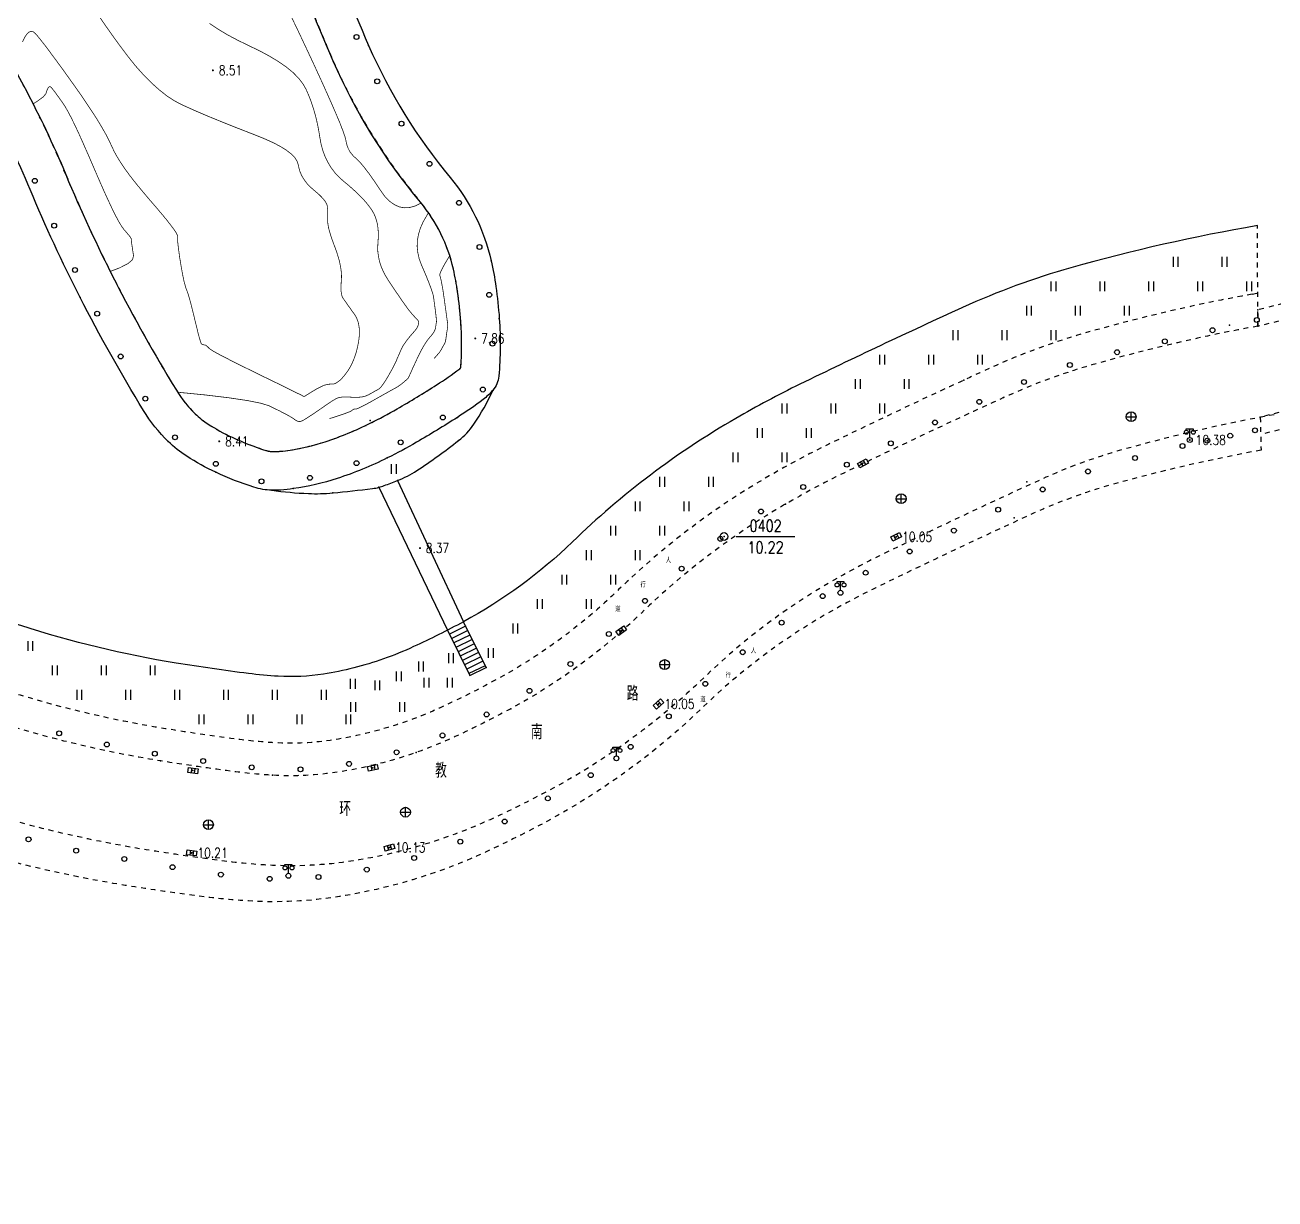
# Model space of a CAD drawing. Extents: x 940 to 2162, y 608 to 1562.
# Drawn here: x 1280.2 to 1408, y 609 to 729 of the extents above; entities that cross this region are included whole.
import ezdxf
from ezdxf.enums import TextEntityAlignment as Align

# ---------------------------------------------------------------- set-up
doc = ezdxf.new("R2010")
doc.units = 0
doc.header["$LTSCALE"] = 0.5
doc.header["$PDSIZE"] = 0.2
doc.linetypes.add('X6', pattern=[2, 1, -1])
doc.layers.get('0').update_dxf_attribs({"linetype": 'CONTINUOUS'})
doc.layers.add('ASSIST', color=7, linetype='CONTINUOUS', plot=False)
for name, color, linetype in [('DGX', 2, 'CONTINUOUS'), ('DLDW', 11, 'CONTINUOUS'), ('DLSS', 4, 'CONTINUOUS'), ('GCD', 1, 'CONTINUOUS'), ('GXYZ', 2, 'CONTINUOUS'), ('JMD', 6, 'CONTINUOUS'), ('KZD', 1, 'CONTINUOUS'), ('SXSS', 5, 'CONTINUOUS'), ('ZBTZ', 3, 'CONTINUOUS'), ('ZDH', 1, 'CONTINUOUS')]:
    doc.layers.add(name, color=color, linetype=linetype)
doc.styles.add('HZ', font='rs.shx', dxfattribs={"width": 0.8, "bigfont": 'hztxt.shx'})
doc.linetypes.add('1161', pattern='A,0,[149,AAA.SHX,S=0.15,R=0,X=0,Y=0],-1.6', length=1.6)
doc.linetypes.add('8431', pattern='A,2,[152,AAA.SHX,S=1,R=0,X=0,Y=0],2,[150,AAA.SHX,S=2,R=0,X=0,Y=0],1e-11', length=4)
doc.linetypes.add('8432', pattern='A,2,[158,AAA.SHX,S=1,R=0,X=0,Y=0],2,[150,AAA.SHX,S=2,R=0,X=0,Y=2],1e-11', length=4)

# ---------------------------------------------------------------- blocks, each defined once
blk = doc.blocks.new('gc043')
for p, q in [((-1, 0), (1, 0)), ((0, -1), (0, 1))]:
    blk.add_line(p, q)
blk.add_circle((0, 0), 1)
blk = doc.blocks.new('gc097')
for p, q in [((-0.7, 2), (-0.7, 2.3)), ((-0.7, 2.3), (0.7, 2.3)), ((0, 0.5), (0, 2.3)), ((0.7, 2.3), (0.7, 2))]:
    blk.add_line(p, q)
for centre, radius in [((-0.7, 1.6), 0.4), ((0, 0), 0.5), ((0.73, 1.6), 0.4)]:
    blk.add_circle(centre, radius)
blk = doc.blocks.new('gc041')
for p, q in [((-1, 0.5), (1, 0.5)), ((-1, -0.5), (-1, 0.5)), ((-0.33, 0.5), (-0.33, -0.5)), ((0.33, 0.5), (0.33, -0.5)), ((1, 0.5), (1, -0.5)), ((1, -0.5), (-1, -0.5))]:
    blk.add_line(p, q)
blk = doc.blocks.new('gc170')
at = {"linetype": 'Continuous'}
blk.add_circle((0, 0), 0.5, dxfattribs=at)
blk = doc.blocks.new('gc121')
for p, q in [((-0.5, -1), (-0.5, 1)), ((0.5, -1), (0.5, 1))]:
    blk.add_line(p, q)
blk = doc.blocks.new('GC200')
at = {"linetype": 'Continuous', "const_width": 0.2, "flags": 128}
blk.add_lwpolyline([(-0.1, 0, 1), (0.1, 0, 1)], format="xyb", close=True, dxfattribs=at)
blk = doc.blocks.new('gc117')
blk.add_circle((0, 0), 0.8)
blk.add_point((0, 0))

msp = doc.modelspace()

# ---------------------------------------------------------------- linework, layer by layer
at = {"layer": 'ASSIST', "linetype": 'Continuous', "flags": 128}
msp.add_lwpolyline([(1327.31, 663.33), (1325.23, 667.56), (1323.58, 666.75), (1325.65, 662.52)], close=True, dxfattribs=at)
at = {"layer": 'DGX', "linetype": 'Continuous', "const_width": 0.075, "elevation": 9.5}
msp.add_lwpolyline([(1287.78, 729.91), (1288.36, 729.06), (1289.05, 728.08), (1289.85, 726.97), (1290.69, 725.85), (1291.51, 724.83), (1292.33, 723.91), (1293.14, 723.1), (1293.93, 722.39), (1294.71, 721.78), (1295.48, 721.28), (1296.24, 720.88), (1297.02, 720.53), (1297.83, 720.17), (1298.69, 719.8), (1299.59, 719.43), (1300.53, 719.05), (1301.5, 718.66), (1302.52, 718.26), (1303.58, 717.85), (1304.6, 717.44), (1305.49, 717.04), (1306.25, 716.65), (1306.88, 716.26), (1307.38, 715.87), (1307.76, 715.49), (1308, 715.12), (1308.12, 714.75), (1308.19, 714.39), (1308.3, 714.04), (1308.44, 713.7), (1308.62, 713.38), (1308.83, 713.07), (1309.07, 712.76), (1309.35, 712.48), (1309.67, 712.2), (1309.98, 711.93), (1310.26, 711.69), (1310.49, 711.46), (1310.69, 711.24), (1310.84, 711.04), (1310.96, 710.86), (1311.04, 710.7), (1311.08, 710.55), (1311.09, 710.4), (1311.11, 710.25), (1311.12, 710.09), (1311.12, 709.92), (1311.13, 709.74), (1311.12, 709.56), (1311.12, 709.37), (1311.11, 709.17), (1311.12, 708.95), (1311.15, 708.69), (1311.2, 708.39), (1311.28, 708.05), (1311.39, 707.68), (1311.52, 707.26), (1311.68, 706.81), (1311.87, 706.31), (1312.05, 705.81), (1312.2, 705.33), (1312.33, 704.88), (1312.42, 704.44), (1312.49, 704.03), (1312.53, 703.64), (1312.54, 703.27), (1312.52, 702.92), (1312.5, 702.6), (1312.48, 702.3), (1312.48, 702.04), (1312.5, 701.79), (1312.53, 701.58), (1312.57, 701.39), (1312.63, 701.23), (1312.7, 701.1), (1312.79, 700.97), (1312.89, 700.83), (1313.01, 700.66), (1313.14, 700.47), (1313.28, 700.26), (1313.45, 700.04), (1313.62, 699.79), (1313.82, 699.52), (1314, 699.24), (1314.15, 698.92), (1314.26, 698.58), (1314.33, 698.22), (1314.37, 697.83), (1314.37, 697.42), (1314.33, 696.98), (1314.26, 696.51), (1314.16, 696.05), (1314.05, 695.61), (1313.92, 695.19), (1313.77, 694.79), (1313.61, 694.42), (1313.43, 694.07), (1313.23, 693.74), (1313.02, 693.44), (1312.81, 693.17), (1312.6, 692.93), (1312.41, 692.74), (1312.22, 692.58), (1312.04, 692.46), (1311.87, 692.37), (1311.71, 692.33), (1311.55, 692.32), (1311.4, 692.32), (1311.24, 692.31), (1311.07, 692.28), (1310.9, 692.24), (1310.72, 692.18), (1310.53, 692.1), (1310.33, 692), (1310.12, 691.89), (1309.92, 691.78), (1309.74, 691.67), (1309.57, 691.57), (1309.43, 691.49), (1309.29, 691.4), (1309.18, 691.33), (1309.08, 691.27), (1309, 691.22), (1308.93, 691.17), (1308.87, 691.13), (1308.81, 691.1), (1308.77, 691.08), (1308.72, 691.07), (1308.69, 691.06), (1308.66, 691.07), (1308.64, 691.08), (1308.55, 691.13), (1308.32, 691.25), (1307.94, 691.43), (1307.42, 691.69), (1306.76, 692.02), (1305.96, 692.41), (1305.01, 692.87), (1303.92, 693.4), (1302.83, 693.94), (1301.87, 694.41), (1301.05, 694.83), (1300.37, 695.18), (1299.82, 695.47), (1299.41, 695.7), (1299.13, 695.88), (1299, 695.99), (1298.93, 696.06), (1298.86, 696.13), (1298.8, 696.18), (1298.74, 696.23), (1298.69, 696.27), (1298.64, 696.3), (1298.59, 696.32), (1298.54, 696.33), (1298.5, 696.33), (1298.46, 696.34), (1298.42, 696.35), (1298.38, 696.36), (1298.34, 696.37), (1298.31, 696.38), (1298.27, 696.4), (1298.24, 696.41), (1298.2, 696.46), (1298.15, 696.59), (1298.09, 696.78), (1298.01, 697.06), (1297.91, 697.4), (1297.81, 697.82), (1297.69, 698.31), (1297.55, 698.87), (1297.42, 699.44), (1297.29, 699.96), (1297.17, 700.43), (1297.06, 700.84), (1296.96, 701.19), (1296.87, 701.49), (1296.79, 701.74), (1296.71, 701.93), (1296.64, 702.12), (1296.57, 702.36), (1296.49, 702.64), (1296.41, 702.97), (1296.33, 703.35), (1296.25, 703.78), (1296.16, 704.26), (1296.08, 704.78), (1295.99, 705.3), (1295.93, 705.77), (1295.87, 706.17), (1295.83, 706.53), (1295.8, 706.82), (1295.79, 707.07), (1295.79, 707.25), (1295.8, 707.38), (1295.77, 707.53), (1295.65, 707.77), (1295.43, 708.11), (1295.11, 708.54), (1294.7, 709.07), (1294.19, 709.69), (1293.59, 710.4), (1292.89, 711.21), (1292.18, 712.05), (1291.53, 712.84), (1290.94, 713.59), (1290.43, 714.29), (1289.98, 714.96), (1289.59, 715.58), (1289.28, 716.15), (1289.03, 716.69), (1288.77, 717.24), (1288.46, 717.85), (1288.07, 718.53), (1287.62, 719.29), (1287.1, 720.1), (1286.51, 720.99), (1285.86, 721.95), (1285.14, 722.97), (1284.42, 723.98), (1283.77, 724.88), (1283.18, 725.68), (1282.66, 726.38), (1282.21, 726.98), (1281.82, 727.48), (1281.5, 727.88), (1281.25, 728.17), (1281.03, 728.35), (1280.81, 728.4), (1280.59, 728.32), (1280.37, 728.12), (1280.15, 727.78), (1279.93, 727.31)], dxfattribs=at)
at = {"layer": 'DGX', "linetype": 'Continuous', "const_width": 0.075}
for points in [[(1320.68, 710.83), (1320.63, 710.81), (1320.05, 710.53), (1319.49, 710.38), (1318.95, 710.35), (1318.43, 710.45), (1317.93, 710.68), (1317.44, 711.03), (1316.98, 711.5), (1316.54, 712.11), (1316.12, 712.74), (1315.73, 713.31), (1315.37, 713.83), (1315.03, 714.27), (1314.72, 714.66), (1314.45, 714.98), (1314.2, 715.24), (1313.98, 715.44), (1313.78, 715.62), (1313.61, 715.81), (1313.45, 716.01), (1313.32, 716.23), (1313.2, 716.47), (1313.11, 716.72), (1313.04, 716.98), (1312.98, 717.26), (1312.88, 717.66), (1312.66, 718.28), (1312.33, 719.14), (1311.87, 720.22), (1311.29, 721.54), (1310.6, 723.08), (1309.79, 724.85), (1308.86, 726.84), (1307.92, 728.83), (1307.08, 730.56)], [(1299.03, 729.22), (1299.9, 728.63), (1300.87, 728.05), (1301.92, 727.49), (1303.07, 726.93), (1304.21, 726.38), (1305.23, 725.83), (1306.13, 725.28), (1306.92, 724.73), (1307.59, 724.18), (1308.14, 723.62), (1308.57, 723.07), (1308.89, 722.52), (1309.14, 721.96), (1309.37, 721.38), (1309.58, 720.78), (1309.77, 720.16), (1309.94, 719.53), (1310.09, 718.87), (1310.22, 718.2), (1310.33, 717.51), (1310.46, 716.82), (1310.64, 716.18), (1310.87, 715.56), (1311.15, 714.99), (1311.48, 714.45), (1311.86, 713.94), (1312.29, 713.48), (1312.78, 713.04), (1313.27, 712.64), (1313.72, 712.24), (1314.13, 711.86), (1314.51, 711.48), (1314.85, 711.13), (1315.15, 710.78), (1315.41, 710.44), (1315.64, 710.12), (1315.83, 709.79), (1315.99, 709.44), (1316.11, 709.07), (1316.21, 708.67), (1316.27, 708.25), (1316.3, 707.81), (1316.3, 707.34), (1316.27, 706.85), (1316.24, 706.35), (1316.25, 705.86), (1316.32, 705.37), (1316.42, 704.88), (1316.57, 704.4), (1316.77, 703.93), (1317.01, 703.46), (1317.29, 702.99), (1317.59, 702.54), (1317.87, 702.12), (1318.13, 701.73), (1318.37, 701.38), (1318.59, 701.05), (1318.79, 700.76), (1318.98, 700.5), (1319.15, 700.26), (1319.3, 700.05), (1319.45, 699.86), (1319.6, 699.67), (1319.74, 699.5), (1319.88, 699.35), (1320.01, 699.2), (1320.13, 699.07), (1320.25, 698.96), (1320.35, 698.84), (1320.41, 698.7), (1320.42, 698.55), (1320.39, 698.38), (1320.32, 698.2), (1320.21, 698), (1320.05, 697.79), (1319.85, 697.56), (1319.64, 697.32), (1319.45, 697.09), (1319.28, 696.88), (1319.12, 696.66), (1318.98, 696.46), (1318.85, 696.27), (1318.75, 696.08), (1318.66, 695.91), (1318.58, 695.73), (1318.51, 695.57), (1318.44, 695.41), (1318.37, 695.26), (1318.31, 695.11), (1318.24, 694.96), (1318.19, 694.82), (1318.13, 694.69), (1318.07, 694.55), (1318, 694.4), (1317.91, 694.22), (1317.81, 694.02), (1317.69, 693.81), (1317.56, 693.58), (1317.42, 693.33), (1317.27, 693.06), (1317.11, 692.8), (1316.96, 692.57), (1316.82, 692.36), (1316.7, 692.19), (1316.58, 692.04), (1316.47, 691.93), (1316.38, 691.84), (1316.29, 691.78), (1316.21, 691.74), (1316.12, 691.68), (1316.01, 691.63), (1315.9, 691.56), (1315.77, 691.49), (1315.64, 691.42), (1315.49, 691.34), (1315.34, 691.25), (1315.17, 691.17), (1314.99, 691.1), (1314.79, 691.04), (1314.57, 691), (1314.34, 690.98), (1314.09, 690.97), (1313.83, 690.97), (1313.55, 690.98), (1313.28, 691), (1313.02, 691.01), (1312.79, 691), (1312.58, 690.99), (1312.39, 690.96), (1312.22, 690.93), (1312.08, 690.88), (1311.96, 690.82), (1311.83, 690.74), (1311.67, 690.65), (1311.48, 690.53), (1311.27, 690.38), (1311.02, 690.22), (1310.75, 690.03), (1310.45, 689.82), (1310.11, 689.59), (1309.78, 689.36), (1309.48, 689.16), (1309.22, 688.99), (1308.99, 688.84), (1308.79, 688.72), (1308.63, 688.62), (1308.5, 688.56), (1308.4, 688.52), (1308.32, 688.5), (1308.24, 688.49), (1308.16, 688.5), (1308.07, 688.52), (1307.99, 688.55), (1307.91, 688.59), (1307.82, 688.64), (1307.74, 688.71), (1307.63, 688.79), (1307.45, 688.9), (1307.22, 689.04), (1306.93, 689.2), (1306.59, 689.38), (1306.18, 689.59), (1305.71, 689.82), (1305.19, 690.08), (1304.36, 690.35), (1302.97, 690.63), (1301.03, 690.92), (1298.53, 691.22), (1295.79, 691.49)], [(1288.9, 703.85), (1289.84, 704.2), (1290.69, 704.63), (1291.17, 705.04), (1291.28, 705.45), (1291.22, 705.83), (1291.17, 706.16), (1291.13, 706.44), (1291.09, 706.68), (1291.07, 706.87), (1291.05, 707.01), (1291.04, 707.11), (1291.04, 707.16), (1291.04, 707.2), (1291, 707.26), (1290.95, 707.35), (1290.87, 707.46), (1290.76, 707.59), (1290.63, 707.75), (1290.47, 707.94), (1290.29, 708.14), (1290.08, 708.43), (1289.81, 708.87), (1289.5, 709.44), (1289.14, 710.16), (1288.74, 711.01), (1288.28, 712.01), (1287.78, 713.15), (1287.23, 714.43), (1286.67, 715.72), (1286.16, 716.88), (1285.7, 717.91), (1285.28, 718.81), (1284.9, 719.58), (1284.56, 720.22), (1284.27, 720.73), (1284.02, 721.11), (1283.8, 721.41), (1283.61, 721.69), (1283.43, 721.93), (1283.28, 722.14), (1283.14, 722.32), (1283.02, 722.47), (1282.93, 722.59), (1282.85, 722.68), (1282.79, 722.73), (1282.72, 722.75), (1282.65, 722.72), (1282.59, 722.66), (1282.52, 722.56), (1282.45, 722.42), (1282.39, 722.24), (1282.32, 722.02), (1282.06, 721.7), (1281.39, 721.21), (1281.01, 720.98)], [(1311.31, 688.79), (1311.79, 688.94), (1312.2, 689.08), (1312.56, 689.2), (1312.86, 689.3), (1313.11, 689.39), (1313.3, 689.47), (1313.44, 689.52), (1313.52, 689.57), (1313.57, 689.6), (1313.61, 689.63), (1313.65, 689.66), (1313.69, 689.68), (1313.72, 689.7), (1313.75, 689.72), (1313.77, 689.74), (1313.79, 689.75), (1313.81, 689.76), (1313.83, 689.76), (1313.85, 689.77), (1313.88, 689.77), (1313.91, 689.77), (1313.94, 689.78), (1313.98, 689.77), (1314.02, 689.77), (1314.09, 689.78), (1314.21, 689.83), (1314.38, 689.91), (1314.61, 690.02), (1314.89, 690.17), (1315.22, 690.34), (1315.6, 690.55), (1316.04, 690.8), (1316.47, 691.04), (1316.86, 691.26), (1317.2, 691.45), (1317.5, 691.62), (1317.74, 691.75), (1317.94, 691.86), (1318.08, 691.94), (1318.18, 692), (1318.26, 692.04), (1318.34, 692.09), (1318.42, 692.15), (1318.51, 692.21), (1318.61, 692.28), (1318.71, 692.36), (1318.81, 692.44), (1318.92, 692.53), (1319.02, 692.62), (1319.11, 692.7), (1319.19, 692.77), (1319.26, 692.84), (1319.31, 692.89), (1319.35, 692.94), (1319.38, 692.98), (1319.4, 693), (1319.42, 693.05), (1319.46, 693.15), (1319.53, 693.3), (1319.62, 693.5), (1319.73, 693.74), (1319.86, 694.04), (1320.02, 694.38), (1320.2, 694.77), (1320.39, 695.18), (1320.57, 695.54), (1320.75, 695.88), (1320.92, 696.18), (1321.08, 696.45), (1321.24, 696.69), (1321.39, 696.9), (1321.53, 697.07), (1321.67, 697.22), (1321.79, 697.37), (1321.89, 697.51), (1321.98, 697.64), (1322.05, 697.77), (1322.1, 697.9), (1322.14, 698.01), (1322.16, 698.13), (1322.17, 698.23), (1322.19, 698.32), (1322.2, 698.41), (1322.21, 698.48), (1322.22, 698.54), (1322.23, 698.59), (1322.24, 698.63), (1322.24, 698.65), (1322.25, 698.69), (1322.25, 698.75), (1322.24, 698.83), (1322.23, 698.93), (1322.22, 699.06), (1322.21, 699.22), (1322.19, 699.4), (1322.16, 699.6), (1322.13, 699.81), (1322.11, 700.02), (1322.08, 700.22), (1322.06, 700.42), (1322.03, 700.62), (1322, 700.81), (1321.98, 701), (1321.95, 701.19), (1321.91, 701.4), (1321.84, 701.67), (1321.73, 702), (1321.59, 702.38), (1321.42, 702.82), (1321.22, 703.32), (1320.99, 703.87), (1320.72, 704.48), (1320.48, 705.12), (1320.34, 705.76), (1320.27, 706.4), (1320.3, 707.04), (1320.42, 707.68), (1320.62, 708.32), (1320.91, 708.96), (1321.29, 709.61), (1321.44, 709.83)], [(1323.6, 705.47), (1323.54, 705.37), (1322.97, 704.39), (1322.65, 703.76), (1322.57, 703.47), (1322.62, 703.34), (1322.67, 703.14), (1322.73, 702.89), (1322.79, 702.58), (1322.86, 702.21), (1322.93, 701.78), (1323, 701.29), (1323.08, 700.75), (1323.15, 700.21), (1323.22, 699.74), (1323.27, 699.34), (1323.32, 699.01), (1323.35, 698.76), (1323.38, 698.57), (1323.39, 698.45), (1323.4, 698.41), (1323.4, 698.4), (1323.4, 698.39), (1323.4, 698.38), (1323.4, 698.38), (1323.4, 698.37), (1323.4, 698.37), (1323.4, 698.37), (1323.4, 698.36), (1323.4, 698.35), (1323.4, 698.3), (1323.39, 698.23), (1323.37, 698.13), (1323.36, 698), (1323.34, 697.84), (1323.31, 697.66), (1323.28, 697.44), (1323.25, 697.23), (1323.22, 697.03), (1323.2, 696.87), (1323.17, 696.73), (1323.14, 696.61), (1323.11, 696.52), (1323.08, 696.45), (1323.06, 696.41), (1323.03, 696.38), (1323, 696.34), (1322.97, 696.29), (1322.94, 696.23), (1322.9, 696.17), (1322.87, 696.1), (1322.83, 696.03), (1322.79, 695.95), (1322.75, 695.86), (1322.68, 695.76), (1322.61, 695.65), (1322.52, 695.53), (1322.41, 695.4), (1322.29, 695.26), (1322.16, 695.11), (1322.01, 694.95)]]:
    msp.add_lwpolyline(points, dxfattribs=at)
at = {"layer": 'DLSS', "linetype": 'X6'}
for p, q in [((1406.22, 698.25, 10.4), (1406.16, 708.53, 10.83)), ((1405.62, 701.52, 10.4), (1406.2, 701.62, 8.42))]:
    msp.add_line(p, q, dxfattribs=at)
at = {"layer": 'DLSS', "linetype": 'X6', "flags": 128}
for points in [[(1405.62, 701.52, 0.023491), (1388.95, 697.66, 0.038552), (1378.84, 693.96, 0.006529), (1362.36, 686.18, 0.01772), (1356.26, 682.93, 0.061108), (1340.87, 671.3, -0.068267), (1328.26, 662.04, -0.016009), (1322.77, 659.29, -0.02366), (1319.08, 657.79, -0.045219), (1311.75, 655.94, -0.054238), (1305.68, 655.64, -0.016984), (1302.16, 655.97, -0.008186), (1294.56, 657.07, -0.038193), (1277.65, 661.15, 0.036458), (1258.97, 665.72, 0.035354), (1247.58, 666.82, 0.045553), (1238.47, 666.22, 0.061008), (1228.1, 663.26, 0.040861), (1214.44, 656.12, 0.02985), (1203.23, 648.06, -0.02999), (1192.72, 640.51, -0.020006), (1180.64, 633.55, -0.026961), (1171.37, 629.31, -0.054055), (1160.07, 626.22, -0.04426), (1145.53, 625.19, -0.019079), (1136.57, 625.69, -0.029014), (1130.94, 626.56, -0.033538), (1120.28, 629.59, -0.038874), (1111.67, 633.46, -0.013137), (1106.24, 636.61, -0.020575), (1103.04, 638.77, -0.022143), (1098.1, 642.76, -0.017543), (1092.18, 648.36, -0.021757), (1089.67, 651.15, -0.01219), (1085.31, 656.68, -0.059278), (1079.2, 667.29, -0.062631), (1076.02, 678.35, -0.023199), (1075.31, 684.86, -0.062756), (1075.42, 686.57, -0.014391), (1077.83, 697.48, 0.00835), (1082.32, 716.67, 0.00067), (1087.06, 738.77, 0.004508), (1087.75, 742.12, 0.013968), (1088.59, 747.18, 0.003122), (1091.46, 769.14, 0.007981), (1093.75, 790.28, 0.017627), (1094.31, 800.09, 0.024093), (1094.11, 807.36, 0.011914), (1092.71, 821.52, 0.010278), (1091.98, 826.6, 0.009428), (1090.97, 832.08, 0.063866), (1090.09, 834.64, 0.027206), (1087.79, 838.75, 0.027206)], [(1406.22, 698.25, 0.023491), (1389.85, 694.46, 0.038552), (1380.22, 690.94, 0.006529), (1363.82, 683.19, 0.01772), (1357.93, 680.05, 0.061108), (1343.19, 668.91, -0.068267), (1329.84, 659.12, -0.016009), (1324.16, 656.27, -0.02366), (1320.18, 654.65, -0.045219), (1312.27, 652.66, -0.054238), (1305.48, 652.32, -0.016984), (1301.74, 652.67, -0.008186), (1294.03, 653.79, -0.038193), (1276.63, 657.98, 0.036458), (1258.42, 662.44, 0.035354), (1247.5, 663.49, 0.045553), (1238.99, 662.94, 0.061008), (1229.39, 660.2, 0.040861), (1216.22, 653.31, 0.030612), (1205.07, 645.27, -0.032321), (1194.49, 637.7, -0.018438), (1180.8, 629.86, -0.032389), (1172.59, 626.22, -0.034847), (1162.45, 623.26, -0.040464), (1153.43, 622.05, -0.007224), (1149.16, 621.89, -0.008372), (1145.47, 621.87, -0.021019), (1138.43, 622.23, -0.01798), (1130.25, 623.3, -0.044583), (1120.56, 625.83, -0.038874), (1110.08, 630.54, -0.013137), (1104.49, 633.78, -0.020575), (1101.07, 636.09, -0.022143), (1095.9, 640.26, -0.017543), (1089.81, 646.03, -0.021757), (1087.1, 649.03, -0.01219), (1082.65, 654.69, -0.059278), (1076.14, 665.98, -0.062631), (1072.73, 677.84, -0.023199), (1071.99, 684.65, -0.062756), (1072.15, 687.19, -0.014391), (1074.61, 698.3, 0.00835), (1079.07, 717.38, 0.00067), (1083.81, 739.47, 0.004508), (1084.48, 742.75, 0.013968), (1085.29, 747.63, 0.003122), (1088.16, 769.55, 0.007981), (1090.44, 790.59, 0.017627), (1090.98, 800.16, 0.024093), (1090.8, 807.12, 0.011914), (1089.41, 821.12, 0.010278), (1088.7, 826.06, 0.009428), (1087.71, 831.41, 0.063866), (1087.11, 833.17, 0.027206), (1084.98, 836.97)], [(1407.87, 689.19, 0.023491), (1392.34, 685.6, 0.038552), (1384.04, 682.56, 0.006529), (1367.86, 674.92, 0.01772), (1362.54, 672.08, 0.061108), (1349.59, 662.3, -0.068267), (1334.23, 651.02, -0.016009), (1328.02, 647.91, -0.02366), (1323.23, 645.97, -0.045219), (1313.72, 643.56, -0.054238), (1304.93, 643.13, -0.016984), (1300.57, 643.54, -0.008186), (1292.56, 644.7, -0.038193), (1273.8, 649.22, 0.036458), (1256.89, 653.36, 0.035354), (1247.26, 654.29, 0.045553), (1240.42, 653.84, 0.061008), (1232.98, 651.72, 0.040861), (1221.14, 645.53, 0.030612), (1210.91, 638.15, -0.032321), (1199.36, 629.88, -0.018438), (1185.07, 621.71, -0.032389), (1175.77, 617.58, -0.034847), (1164.41, 614.26, -0.040464), (1153.91, 612.86, -0.007224), (1149.38, 612.69, -0.008372), (1145.38, 612.66, -0.021019), (1137.56, 613.07, -0.01798), (1128.73, 614.22, -0.044583), (1117.45, 617.17, -0.038874), (1105.67, 622.46, -0.013137), (1099.66, 625.94, -0.020575), (1095.61, 628.68, -0.022143), (1089.81, 633.36, -0.017543), (1083.25, 639.57, -0.021757), (1080.01, 643.16, -0.01219), (1075.28, 649.18, -0.059278), (1067.68, 662.35, -0.062631), (1063.64, 676.42, -0.023199), (1062.8, 684.08, -0.062756), (1063.11, 688.92, -0.014391), (1065.68, 700.54, 0.00835), (1070.07, 719.32, 0.00067), (1074.81, 741.39, 0.004508), (1075.45, 744.51, 0.013968), (1076.17, 748.88, 0.003122), (1079.02, 770.69, 0.007981), (1081.27, 791.44, 0.017627), (1081.78, 800.35, 0.024093), (1081.62, 806.43, 0.011914), (1080.27, 819.99, 0.010278), (1079.61, 824.56, 0.008973), (1078.74, 829.33, 0.078236), (1078.02, 832.17, 0.025256)], [(1406.54, 685.56, 0.023491), (1391.23, 682.02, 0.038552), (1383.28, 679.11, 0.006529), (1367.16, 671.49, 0.01772), (1361.98, 668.73, 0.061108), (1349.5, 659.3, -0.068267), (1333.61, 647.64, -0.016009), (1327.27, 644.46, -0.02366), (1322.27, 642.43, -0.045219), (1312.33, 639.92, -0.054238), (1303.03, 639.46, -0.016984), (1298.5, 639.89, -0.008186), (1290.42, 641.06, -0.038193), (1271.3, 645.67, 0.036458), (1254.73, 649.72, 0.035354), (1245.44, 650.62, 0.045553), (1239.04, 650.2, 0.061008), (1232.15, 648.24, 0.040861), (1220.66, 642.22, 0.030612), (1210.66, 635.02, -0.032321), (1198.86, 626.57, -0.018438), (1184.43, 618.31, -0.032389), (1174.84, 614.05, -0.034847), (1163.15, 610.65, -0.040464), (1152.28, 609.19, -0.007224), (1147.67, 609.02, -0.008372), (1143.6, 608.99, -0.021019), (1135.58, 609.41, -0.01798), (1126.57, 610.59, -0.044583), (1114.88, 613.64, -0.038874), (1102.76, 619.08, -0.013137), (1096.64, 622.63, -0.020575), (1092.43, 625.47, -0.022143), (1086.46, 630.29, -0.017543), (1079.78, 636.62, -0.021757), (1076.4, 640.36, -0.01219), (1071.59, 646.47, -0.059278), (1063.71, 660.13, -0.062631), (1059.51, 674.77, -0.023199), (1058.65, 682.66, -0.062756), (1058.99, 688.1, -0.014391), (1061.59, 699.85, 0.00835), (1065.96, 718.56, 0.00067), (1070.7, 740.61, 0.004508), (1071.33, 743.7, 0.013968), (1072.03, 747.93, 0.003122), (1074.88, 769.71, 0.007981), (1077.12, 790.38, 0.017627), (1077.62, 799.13, 0.024093), (1077.46, 804.97, 0.011914), (1076.13, 818.43, 0.010278), (1075.49, 822.89, 0.008362), (1074.69, 827.26, 0.022488), (1073.42, 829.48, 0.022488)]]:
    msp.add_lwpolyline(points, format="xyb", dxfattribs=at)
at = {"layer": 'DLSS', "linetype": 'X6'}
msp.add_lwpolyline([(1306.68, 738.37, 0.022972), (1311.69, 725.36, 0.070031), (1320.61, 710.92, -0.118409), (1323.98, 704.07, -0.020292), (1324.41, 701.74, -0.016633), (1324.73, 698.73, -0.037347), (1324.73, 693.98, -0.012897), (1324.62, 693.89, -0.021309), (1322.26, 692.24, -0.010859), (1318.22, 689.79, -0.015778), (1315.47, 688.31, -0.036297), (1310.87, 686.43, -0.043665), (1307.05, 685.54, -0.017093), (1306.04, 685.43, -0.023809), (1305.5, 685.42, -0.071847), (1304.8, 685.54, -0.031434), (1301.35, 686.88, -0.035102), (1298.87, 688.25, -0.049333), (1297.59, 689.27, -0.062456), (1295.66, 691.69, -0.019178), (1289.34, 702.97, -0.019447), (1284.36, 713.74, 0.024343), (1280.03, 722.86, 0.025036)], format="xyb", dxfattribs=at)
at = {"layer": 'DLSS', "linetype": 'X6', "elevation": 10.45, "flags": 128}
for points in [[(1469.18, 714.24), (1469.22, 715.88), (1406.21, 699.91), (1406.22, 698.25), (1469.22, 714.24)], [(1406.46, 688.93), (1406.54, 685.56)]]:
    msp.add_lwpolyline(points, dxfattribs=at)
at = {"layer": 'DLSS', "linetype": 'X6', "flags": 128}
for points in [[(1469.38, 705.02), (1406.46, 688.93)], [(1469.42, 703.26), (1406.5, 687.16)]]:
    msp.add_lwpolyline(points, dxfattribs=at)
at = {"layer": 'JMD', "linetype": 'Continuous'}
for p, q in [((1323.38, 667.16), (1325.65, 662.52)), ((1325.23, 667.56), (1323.58, 666.75)), ((1325.45, 667.11), (1323.8, 666.3)), ((1327.31, 663.33), (1325.01, 668.02)), ((1325.67, 666.66), (1324.02, 665.85)), ((1325.89, 666.21), (1324.24, 665.4)), ((1326.11, 665.76), (1324.46, 664.95)), ((1326.33, 665.31), (1324.68, 664.5)), ((1326.55, 664.87), (1324.9, 664.05)), ((1326.77, 664.42), (1325.12, 663.61)), ((1326.99, 663.97), (1325.34, 663.16)), ((1327.21, 663.52), (1325.56, 662.71))]:
    msp.add_line(p, q, dxfattribs=at)
at = {"layer": 'KZD', "linetype": 'Continuous'}
msp.add_line((1352.89, 676.73), (1358.89, 676.73), dxfattribs=at)
at = {"layer": 'SXSS', "linetype": 'Continuous'}
for points in [[(1310.43, 739.62, 0.022972), (1315.31, 726.95, 0.070031), (1323.65, 713.44, -0.118409), (1327.83, 704.94, -0.020292), (1328.32, 702.29, -0.016633), (1328.67, 699.02, -0.041216), (1328.62, 693.13, -0.15725), (1328, 691.68, -0.050851), (1327.02, 690.75, -0.021309), (1324.38, 688.91, -0.010859), (1320.2, 686.37, -0.015778), (1317.22, 684.77, -0.036297), (1312.1, 682.67, -0.043665), (1307.61, 681.63, -0.017093), (1306.33, 681.49, -0.023809), (1305.41, 681.47, -0.071847), (1303.59, 681.77, -0.031434), (1299.69, 683.3, -0.035102), (1296.72, 684.94, -0.049333), (1294.83, 686.44, -0.062456), (1292.29, 689.63, -0.019178), (1285.82, 701.18, -0.019447), (1280.71, 712.22, 0.024343), (1276.54, 721, 0.025036)], [(1406.16, 708.53, 0.025855), (1387.1, 704.22, 0.038552), (1376.02, 700.15, 0.006529), (1359.38, 692.3, 0.01772), (1352.85, 688.81, 0.061108), (1336.14, 676.19, -0.068267), (1325.01, 668.02, -0.016009), (1319.91, 665.47, -0.02366), (1316.82, 664.21, -0.045219), (1310.69, 662.66, -0.054238), (1306.08, 662.44, -0.016984), (1303.03, 662.72, -0.008186), (1295.64, 663.79, -0.038193), (1279.75, 667.62, 0.036458), (1260.11, 672.43, 0.035354), (1247.76, 673.62, 0.045553), (1237.41, 672.95, 0.061008), (1225.45, 669.53, 0.040861), (1210.81, 661.87, 0.02985), (1198.94, 653.34, -0.001927), (1198.33, 652.85, -0.020006)]]:
    msp.add_lwpolyline(points, format="xyb", dxfattribs=at)
at = {"layer": 'SXSS', "linetype": '8432', "flags": 128}
msp.add_lwpolyline([(1318.27, 682.46), (1325.01, 668.02)], dxfattribs=at)
at = {"layer": 'SXSS', "linetype": '8431', "flags": 128}
msp.add_lwpolyline([(1316.37, 681.77), (1323.38, 667.16)], dxfattribs=at)
at = {"layer": 'ZBTZ', "linetype": '1161', "flags": 128}
msp.add_lwpolyline([(1330.74, 833.76), (1327.56, 840.77), (1319.71, 863.13), (1319.6, 863.44, -0.077672), (1319.18, 867.14, -0.089807), (1319.97, 870.7, -0.089946), (1322.61, 874.73, -0.118766), (1326.47, 877.24, -0.102595), (1331.41, 877.91, -0.141061), (1335.99, 876.24, -0.020708), (1338.01, 874.63, -0.026382), (1339.62, 873.09, -0.013245), (1341.45, 871.03, -0.005397), (1345.41, 866.21, -0.028768), (1347.22, 863.68, -0.015584), (1349.75, 859.37), (1356.2, 845.72, 0.167735), (1359.48, 841.34, 0.247764), (1363.28, 840.92, 0.111916), (1366.35, 843.02, 0.069822), (1369.74, 847.87, 0.053027), (1371.02, 851.22, 0.052663), (1371.57, 854.79, -0.001571), (1370.44, 864.09, -0.002172), (1369.68, 870.85, -0.000159), (1368.87, 878.38, -0.005831), (1368.84, 878.7, -0.046402), (1368.87, 882.66, 0.020508), (1369.27, 889.27, 0.003582), (1369.28, 890.64, 0.000782), (1369.31, 897.17, 0.026584), (1369.13, 900.64, 0.003874), (1368.95, 902.22), (1368.09, 906.69, 0.009169), (1365.62, 916.54, 0.037036), (1365.01, 918.28, 0.007585), (1357.02, 935.84, 0.004872), (1343.85, 962.97, 0.008475), (1342.01, 966.51, 0.003614), (1335.85, 977.7), (1329.95, 984.97, 0.013099), (1326.61, 988.43, 0.028527), (1325.25, 989.62, 0.014737), (1320.31, 993.25, 0.008963), (1311.67, 998.98, 0.047867), (1307.45, 1001.14, 0.027113), (1298.54, 1004.12), (1269.74, 1011.44, -0.020512), (1261.53, 1014.03, -0.033977), (1256.41, 1016.29, -0.005961), (1247.97, 1020.85, -0.018837), (1245.1, 1022.58, -0.027926), (1242.3, 1024.66, -0.006734), (1232.84, 1032.75, -0.04167), (1227.66, 1038.13, -0.025832), (1220.99, 1047.25), (1219.16, 1049.83), (1198.29, 1046.03), (1190.58, 1046.64), (1190.58, 1044.12), (1180.43, 1044.14), (1180.52, 1046.83), (1175.97, 1046.98), (1177.34, 952.84), (1172.05, 952.63), (1170.19, 899.77), (1161.27, 883.07), (1145.9, 871.23), (1125.51, 864.65), (1099.71, 863.89), (1069.55, 881.14), (1074.01, 867.16), (1077.61, 862.78), (1080.53, 860.04), (1081.32, 863.46), (1088.16, 863.46), (1082.9, 845.38), (1085.52, 845.89), (1090, 847.6), (1092.21, 841.81), (1092.78, 840.07), (1087.74, 838.25), (1087.79, 838.75, -0.027206), (1090.09, 834.64, -0.063866), (1090.97, 832.08, -0.009428), (1091.98, 826.6, -0.010278), (1092.71, 821.52, -0.011914), (1094.11, 807.36, -0.024093), (1094.31, 800.09, -0.017627), (1093.75, 790.28, -0.007981), (1091.46, 769.14), (1090.27, 759.76, -0.034067), (1095.72, 760.46, -0.049637), (1102.31, 760.2, -0.002641), (1103.78, 759.99, -0.005392), (1104.57, 759.87, -0.072064), (1109.9, 758.13, -0.111845), (1113.52, 755.2, -0.124873), (1115.37, 751.05, -0.065747), (1115.6, 745.12, -0.036581), (1114.48, 738.44, 0.034334), (1113.46, 732.46, 0.017331), (1112.76, 721.91, 0.023383), (1112.87, 714.25, 0.035855), (1113.62, 708.64, 0.020701), (1116.17, 698.5, 0.037395), (1121.19, 685.26, 0.042521), (1127.34, 674.59, 0.023131), (1130.84, 670.01, 0.0207), (1135.25, 665.2, 0.04717), (1140.59, 660.75, 0.045763), (1146.89, 657.24, 0.082528), (1154.18, 655.36, 0.066536), (1164.05, 655.81, 0.030894), (1170.38, 657.36, 0.043452), (1174.35, 658.99, 0.053054), (1181.8, 663.88, 0.087346), (1184.78, 667.36, 0.006859), (1185.16, 668.03, -0.00631), (1185.69, 668.95, -0.030276), (1189.36, 674.4, -0.021081), (1195.18, 681.37, -0.093388), (1204.13, 688.12, -0.130561), (1213.01, 689.93, -0.010639), (1220.79, 689.3, 0.006428), (1233.29, 688.19, 0.002335), (1242.05, 687.57, 0.003845), (1247.33, 687.26, 0.198568), (1251.99, 688.91, 0.144016), (1256.48, 696.2, 0.089715), (1257.03, 702.56, -0.069383), (1257.54, 713.69, -0.036422), (1260.85, 726.24, -0.155986), (1264.06, 730.55, -0.201176), (1270.43, 732, -0.180181), (1276.13, 728.66, -0.023263), (1278.27, 725.77, -0.025036), (1280.03, 722.86, -0.024343), (1284.36, 713.74, 0.019447), (1289.34, 702.97, 0.019178), (1295.66, 691.69, 0.062456), (1297.59, 689.27, 0.049333), (1298.87, 688.25, 0.035102), (1301.35, 686.88, 0.031434), (1304.8, 685.54, 0.071847), (1305.5, 685.42, 0.023809), (1306.04, 685.43, 0.017093), (1307.05, 685.54, 0.043665), (1310.87, 686.43, 0.036297), (1315.47, 688.31, 0.015778), (1318.22, 689.79, 0.010859), (1322.26, 692.24, 0.021309), (1324.62, 693.89, 0.012897), (1324.73, 693.98, 0.037347), (1324.73, 698.73, 0.016633), (1324.41, 701.74, 0.020292), (1323.98, 704.07, 0.118409), (1320.61, 710.92, -0.070031), (1311.69, 725.36, -0.022972), (1306.68, 738.37, -0.0249), (1303.21, 750.83, -0.055447), (1301.99, 761.74, -0.043106), (1303.16, 775.36, -0.084624), (1307.37, 787.21, -0.274119), (1314.06, 791.1, -0.174301), (1319.05, 789.25, -0.08134), (1323.49, 784.08, -0.158868), (1326.9, 769.63, 0.115392), (1329.1, 754.72, 0.02739), (1333.46, 745.23, 0.044069), (1336.76, 740.12, 0.11721), (1341.45, 736.36, 0.097181), (1349.1, 734.42, 0.13611), (1353.06, 735.29, 0.054193), (1355.84, 737.17), (1357.4, 741.05), (1359.6, 743.99), (1358.96, 747.74, 0.012312), (1357.65, 750.6, 0.027255), (1356.29, 753.03, 0.002451), (1353.4, 757.56, -0.003279), (1351.2, 761.02, -0.001211), (1348.64, 765.13, -0.001537), (1346.63, 768.38, -0.018479), (1344.35, 772.43, -0.013579), (1341.68, 777.98, -0.01746), (1340.07, 781.96, -0.019016), (1338.84, 785.75, -0.01542), (1337.3, 791.91, -0.016269), (1336.22, 797.85, -0.000047), (1335.24, 804.41, -0.000121), (1334.86, 806.97, -0.000007), (1333.96, 812.97, -0.000007), (1333.07, 818.96, -0.001307), (1332.46, 823.13, 0.000982), (1331.66, 828.63, 0.015736), (1330.74, 833.76)], format="xyb", close=True, dxfattribs=at)
at = {"layer": 'ZBTZ', "linetype": 'Continuous', "flags": 128}
msp.add_lwpolyline([(1324.5, 686.54, 0.077372), (1326.07, 688.22, 0.04462), (1328, 691.68, -0.050851), (1327.02, 690.75, -0.021309), (1324.38, 688.91, -0.010859), (1320.2, 686.37, -0.015778), (1317.22, 684.77, -0.036297), (1312.1, 682.67, -0.043665), (1307.61, 681.63, -0.017093), (1306.33, 681.49, -0.023809), (1305.41, 681.47, 0.023246), (1309.15, 681.13, 0.034986), (1311.64, 681.2, 0.00598), (1315.69, 681.64, 0.035528), (1316.37, 681.77, 0.021224), (1316.89, 681.94, 0.007922), (1318.27, 682.46, 0.050211), (1320.23, 683.48, 0.021039)], format="xyb", close=True, dxfattribs=at)
at = {"layer": 'ZDH', "linetype": 'Continuous'}
for p in [(1315.31, 726.95, 7.84), (1327.83, 704.94, 7.76), (1285.82, 701.18, 8.45), (1328.67, 699.02, 7.81), (1406.21, 699.91, 10.47), (1406.21, 699.91, 10.47), (1403.31, 698.35, 10.4), (1403.31, 698.35, 10.4), (1406.22, 698.25, 10.4), (1406.22, 698.25, 10.4), (1376.15, 692.73, 10.2), (1376.15, 692.73, 10.2), (1328, 691.68, 7.73), (1328, 691.68, 7.73), (1380.22, 690.94, 10.04), (1380.22, 690.94, 10.04), (1324.38, 688.91, 7.92), (1324.38, 688.91, 7.92), (1393.26, 688.98, 10.14), (1393.26, 688.98, 10.14), (1406.46, 688.93, 10.45), (1406.46, 688.93, 10.45), (1315.46, 688.6, 8.25), (1294.83, 686.44, 8.45), (1324.5, 686.54, 7.73), (1324.5, 686.54, 7.73), (1399.25, 686.6, 10.38), (1399.25, 686.6, 10.38), (1401.04, 686.53, 10.41), (1401.04, 686.53, 10.41), (1317.22, 684.77, 8.24), (1317.22, 684.77, 8.24), (1365.84, 684.22, 10.06), (1365.84, 684.22, 10.06), (1299.69, 683.3, 8.44), (1318.27, 682.46, 8.32), (1318.27, 682.46, 8.32), (1305.41, 681.47, 8.36), (1305.41, 681.47, 8.36), (1307.61, 681.63, 8.43), (1307.61, 681.63, 8.43), (1311.64, 681.2, 8.36), (1316.37, 681.77, 8.33), (1316.37, 681.77, 8.33), (1382.6, 682.33, 10.06), (1357.93, 680.05, 10.02), (1357.93, 680.05, 10.02), (1369.75, 680.6, 10.11), (1369.75, 680.6, 10.11), (1381.29, 678.66, 10.21), (1369.24, 676.7, 10.04), (1369.24, 676.7, 10.04), (1325.23, 667.56, 8.42), (1325.23, 667.56, 8.42), (1341.13, 667.11, 10.05), (1341.13, 667.11, 10.05), (1327.31, 663.33, 10.18), (1327.31, 663.33, 10.18), (1345.58, 663.64, 10.13), (1345.58, 663.64, 10.13), (1325.64, 662.55, 10.2), (1325.64, 662.55, 10.2), (1344.95, 659.61, 10.05), (1344.95, 659.61, 10.05), (1329.84, 659.12, 10.08), (1329.84, 659.12, 10.08), (1320.18, 654.65, 10.1), (1320.18, 654.65, 10.1), (1294.03, 653.79, 10.25), (1294.03, 653.79, 10.25), (1315.75, 653.08, 10.12), (1315.75, 653.08, 10.12), (1297.34, 652.79, 10.25), (1297.34, 652.79, 10.25), (1297.35, 652.79, 10.25), (1297.35, 652.79, 10.25), (1305.48, 652.32, 10.2), (1305.48, 652.32, 10.2), (1319.08, 648.54, 10.15), (1319.08, 648.54, 10.15), (1298.94, 647.26, 10.26), (1298.94, 647.26, 10.26), (1297.22, 644.38, 10.21), (1297.22, 644.38, 10.21), (1317.43, 644.93, 10.12), (1317.43, 644.93, 10.13), (1317.43, 644.93, 10.12), (1317.43, 644.93, 10.13)]:
    msp.add_point(p, dxfattribs=at)

# ---------------------------------------------------------------- block references
at = {"layer": 'DLDW', "linetype": 'Continuous', "xscale": 0.5, "yscale": 0.5}
for p in [(1399.25, 686.6, 10.38), (1363.54, 670.98), (1340.64, 654.05), (1307.11, 642.04)]:
    msp.add_blockref('gc097', p, dxfattribs=at)
at = {"layer": 'GCD', "linetype": 'Continuous'}
ref = msp.add_blockref('GC200', (1299.39, 724.41, 8.51), dxfattribs=dict(at, xscale=0.5, yscale=0.5, zscale=0.5))
ref.add_attrib('height', '8.51', dxfattribs={"linetype": 'Continuous', "height": 1, "style": 'HZ', "width": 0.8}).set_placement((1299.99, 724.41, 8.51), align=Align.MIDDLE_LEFT)
ref = msp.add_blockref('GC200', (1326.21, 696.99, 7.86), dxfattribs=dict(at, xscale=0.5, yscale=0.5, zscale=0.5))
ref.add_attrib('height', '7.86', dxfattribs={"linetype": 'Continuous', "height": 1, "style": 'HZ', "width": 0.8}).set_placement((1326.81, 696.99, 7.86), align=Align.MIDDLE_LEFT)
ref = msp.add_blockref('GC200', (1300.04, 686.47, 8.41), dxfattribs=dict(at, xscale=0.5, yscale=0.5, zscale=0.5))
ref.add_attrib('height', '8.41', dxfattribs={"linetype": 'Continuous', "height": 1, "style": 'HZ', "width": 0.8}).set_placement((1300.64, 686.47, 8.41), align=Align.MIDDLE_LEFT)
ref = msp.add_blockref('GC200', (1399.25, 686.6, 10.38), dxfattribs=dict(at, xscale=0.5, yscale=0.5, zscale=0.5))
ref.add_attrib('height', '10.38', dxfattribs={"linetype": 'Continuous', "height": 1, "style": 'HZ', "width": 0.8}).set_placement((1399.85, 686.6, 10.38), align=Align.MIDDLE_LEFT)
ref = msp.add_blockref('GC200', (1320.56, 675.55, 8.37), dxfattribs=dict(at, xscale=0.5, yscale=0.5, zscale=0.5))
ref.add_attrib('height', '8.37', dxfattribs={"linetype": 'Continuous', "height": 1, "style": 'HZ', "width": 0.8}).set_placement((1321.16, 675.55, 8.37), align=Align.MIDDLE_LEFT)
ref = msp.add_blockref('GC200', (1369.24, 676.7, 10.04), dxfattribs=dict(at, xscale=0.5, yscale=0.5, zscale=0.5))
ref.add_attrib('height', '10.05', dxfattribs={"linetype": 'Continuous', "height": 1, "style": 'HZ', "width": 0.8}).set_placement((1369.84, 676.7, 10.04), align=Align.MIDDLE_LEFT)
ref = msp.add_blockref('GC200', (1344.95, 659.61, 10.05), dxfattribs=dict(at, xscale=0.5, yscale=0.5, zscale=0.5))
ref.add_attrib('height', '10.05', dxfattribs={"linetype": 'Continuous', "height": 1, "style": 'HZ', "width": 0.8}).set_placement((1345.55, 659.61, 10.05), align=Align.MIDDLE_LEFT)
ref = msp.add_blockref('GC200', (1317.43, 644.93, 10.13), dxfattribs=dict(at, xscale=0.5, yscale=0.5, zscale=0.5))
ref.add_attrib('height', '10.13', dxfattribs={"linetype": 'Continuous', "height": 1, "style": 'HZ', "width": 0.8}).set_placement((1318.03, 644.93, 10.13), align=Align.MIDDLE_LEFT)
ref = msp.add_blockref('GC200', (1297.22, 644.38, 10.21), dxfattribs=dict(at, xscale=0.5, yscale=0.5, zscale=0.5))
ref.add_attrib('height', '10.21', dxfattribs={"linetype": 'Continuous', "height": 1, "style": 'HZ', "width": 0.8}).set_placement((1297.82, 644.38, 10.21), align=Align.MIDDLE_LEFT)
at = {"layer": 'GXYZ', "linetype": 'Continuous', "xscale": 0.5, "yscale": 0.5}
for p in [(1393.26, 688.98, 10.14), (1369.75, 680.6, 10.11), (1345.58, 663.64, 10.13), (1319.08, 648.54, 10.15), (1298.94, 647.26, 10.26)]:
    msp.add_blockref('gc043', p, dxfattribs=at)
at = {"layer": 'GXYZ', "linetype": 'Continuous', "xscale": 0.5, "yscale": 0.5, "zscale": 0.5}
for p, rotation in [((1365.84, 684.22, 10.06), 29.12014027135291), ((1369.24, 676.7, 10.04), 26.97202207835828), ((1341.13, 667.11, 10.05), 35.96757618497289), ((1344.95, 659.61, 10.05), 42.35886442199486), ((1297.35, 652.79, 10.25), 352.7793496705326), ((1315.75, 653.08, 10.12), 11.46395675248541), ((1317.43, 644.93, 10.12), 14.64662193026879), ((1297.22, 644.38, 10.21), 353.2913804327644)]:
    msp.add_blockref('gc041', p, dxfattribs=dict(at, rotation=rotation))
at = {"layer": 'KZD', "linetype": 'Continuous', "xscale": 0.5, "yscale": 0.5}
msp.add_blockref('gc117', (1351.64, 676.73, 10.21), dxfattribs=at)
at = {"layer": 'ZBTZ', "linetype": 'Continuous', "yscale": 0.5}
for p, xscale, rotation in [((1314.08, 727.82, 7.25), 0.5, 293.1879850815516), ((1316.19, 723.28, 7.25), 0.5, 297.365547436943), ((1318.67, 718.95, 7.25), 0.5, 302.3286107506261), ((1321.53, 714.85, 7.25), 0.5, 307.2916740643091), ((1281.19, 713.11, 7.25), 0.5, 112.9692723421627), ((1324.55, 710.86, 7.25), 0.5, 302.1749880994565), ((1283.17, 708.52, 7.25), 0.5, 114.2104727837024), ((1326.64, 706.34, 7.25), 0.5, 287.477502809833), ((1285.29, 703.99, 7.25), 0.5, 116.0507788434796), ((1327.64, 701.45, 7.25), 0.5, 277.1738335409714), ((1287.56, 699.53, 7.25), 0.5, 117.8132228367095), ((1406.11, 698.88), 0.5, 193.0112078151258), ((1401.57, 697.83, 10.4), 0.5, 193.0112078151257), ((1327.98, 696.46, 7.25), 0.5, 270.134499103153), ((1396.7, 696.7, 10.4), 0.5, 193.0112078151257), ((1289.96, 695.15, 7.25), 0.5, 119.4807555694755), ((1391.82, 695.58, 10.4), 0.5, 193.0112078151257), ((1387, 694.27, 10.4), 0.5, 198.0825686858078), ((1382.31, 692.54, 10.4), 0.5, 202.3452813487001), ((1326.99, 691.76, 7.25), 0.5, 223.2305230661449), ((1292.48, 690.83, 7.25), 0.4999999999999999, 121.1482883022416), ((1377.74, 690.51, 10.4), 0.5, 204.7343483961973), ((1322.9, 688.91, 7.25), 0.5, 211.8806635716099), ((1373.21, 688.4, 10.4), 0.5, 205.1465144210121), ((1405.92, 687.59), 0.5, 12.20436035022159), ((1295.52, 686.88, 7.25), 0.5, 136.6675529323343), ((1318.59, 686.37, 7.25), 0.5, 208.5218878822302), ((1368.69, 686.26, 10.4), 0.5, 205.558680445827), ((1398.51, 685.99), 0.4999999999999999, 192.2024643335353), ((1401.04, 686.53), 0.5, 12.20436035022159), ((1403.39, 687.04), 0.4999999999999999, 192.2024643335353), ((1393.66, 684.76), 0.4999999999999999, 195.8706043416255), ((1299.69, 684.17, 7.25), 0.5, 154.2003079799946), ((1314.08, 684.23, 7.25), 0.5, 201.7223085788392), ((1364.19, 684.08, 10.4), 0.5, 205.9708464706418), ((1388.85, 683.39), 0.4999999999999999, 195.8706043416255), ((1304.36, 682.38, 7.25), 0.5, 167.7722281656704), ((1309.31, 682.73, 7.25), 0.4999999999999999, 192.2118143141398), ((1359.74, 681.8, 10.4), 0.5, 208.6127679039478), ((1384.21, 681.55), 0.5, 201.9176171505695), ((1379.66, 679.48), 0.5, 205.3449646723038), ((1355.42, 679.29, 10.4), 0.5, 212.0005893939183), ((1375.14, 677.34), 0.5, 205.3449646723038), ((1351.27, 676.5, 10.4), 0.5, 215.7451492171558), ((1370.62, 675.2), 0.5, 205.3449646723038), ((1347.31, 673.45, 10.4), 0.5, 219.4897090403933), ((1366.12, 673.03), 0.4999999999999999, 208.5239395790616), ((1361.72, 670.64), 0.4999999999999999, 208.5239395790616), ((1343.56, 670.15, 10.4), 0.5, 223.2342688636308), ((1339.87, 666.77, 10.4), 0.4999999999999999, 220.3957388833255), ((1357.53, 667.92), 0.5, 213.3244308527995), ((1353.55, 664.9), 0.5, 218.5725286012289), ((1335.94, 663.69, 10.4), 0.5, 215.6416342578036), ((1349.73, 661.67), 0.5, 221.7803786528781), ((1331.76, 660.95, 10.4), 0.5, 210.8875296322817), ((1327.37, 658.54, 10.4), 0.5, 207.0368587618396), ((1346, 658.34), 0.5, 221.7803786528781), ((1283.68, 656.61, 10.4), 0.5, 165.5800264451857), ((1288.55, 655.46, 10.4), 0.5, 168.0355385502716), ((1322.86, 656.39, 10.4), 0.5, 203.342857542105), ((1342.1, 655.23), 0.4999999999999999, 215.4602060814875), ((1293.46, 654.53, 10.4), 0.5, 170.4910506553574), ((1318.17, 654.67, 10.4), 0.4999999999999999, 196.935038960716), ((1298.4, 653.77, 10.4), 0.5, 171.8674146333827), ((1303.36, 653.13, 10.4), 0.5, 174.3250858997898), ((1308.35, 652.92, 10.4), 0.5, 181.8672041205362), ((1313.31, 653.48, 10.4), 0.5, 190.5013332304101), ((1338.02, 652.33), 0.4999999999999999, 215.4602060814875), ((1333.63, 649.95), 0.5, 208.0407259838624), ((1329.22, 647.59), 0.5, 208.0407259838624), ((1280.55, 645.76), 0.5, 164.2719663353663), ((1324.68, 645.53), 0.5, 201.4261382317281), ((1285.41, 644.6), 0.5, 170.3006191563589), ((1290.34, 643.76), 0.5, 170.3006191563589), ((1319.97, 643.85), 0.5, 196.2868540394429), ((1295.27, 642.92), 0.5, 170.3006191563589), ((1315.12, 642.67), 0.5, 191.7460779137056), ((1300.21, 642.16), 0.5, 175.0408103330014), ((1305.19, 641.73), 0.4999999999999999, 180.8956214480475), ((1310.18, 641.91), 0.4999999999999999, 186.3686774232005)]:
    msp.add_blockref('gc170', p, dxfattribs=dict(at, xscale=xscale, rotation=rotation))
at = {"layer": 'ZBTZ', "linetype": 'Continuous', "xscale": 0.5, "yscale": 0.5}
for p in [(1397.83, 704.83), (1402.83, 704.83), (1385.33, 702.33), (1390.33, 702.33), (1395.33, 702.33), (1400.33, 702.33), (1405.33, 702.33), (1382.83, 699.83), (1387.83, 699.83), (1392.83, 699.83), (1375.33, 697.33), (1380.33, 697.33), (1385.33, 697.33), (1367.83, 694.83), (1372.83, 694.83), (1377.83, 694.83), (1365.33, 692.33), (1370.33, 692.33), (1357.83, 689.83), (1362.83, 689.83), (1367.83, 689.83), (1355.33, 687.33), (1360.33, 687.33), (1352.83, 684.83), (1357.83, 684.83), (1317.91, 683.63), (1345.33, 682.33), (1350.33, 682.33), (1342.83, 679.83), (1347.83, 679.83), (1340.33, 677.33), (1345.33, 677.33), (1337.83, 674.83), (1342.83, 674.83), (1335.33, 672.33), (1340.33, 672.33), (1332.83, 669.83), (1337.83, 669.83), (1330.33, 667.33), (1280.75, 665.54), (1323.75, 664.29), (1327.83, 664.83), (1283.25, 663.04), (1288.25, 663.04), (1293.25, 663.04), (1320.68, 663.44), (1313.72, 661.67), (1316.22, 661.52), (1318.41, 662.44), (1321.25, 661.79), (1323.64, 661.79), (1285.75, 660.54), (1290.75, 660.54), (1295.75, 660.54), (1300.75, 660.54), (1305.75, 660.54), (1310.75, 660.54), (1313.75, 659.29), (1318.75, 659.29), (1298.25, 658.04), (1303.25, 658.04), (1308.25, 658.04), (1313.25, 658.04)]:
    msp.add_blockref('gc121', p, dxfattribs=at)

# ---------------------------------------------------------------- texts
at = {"layer": 'DLSS', "linetype": 'Continuous', "style": 'HZ', "width": 0.8}
for s, height, p in [('人', 0.5, (1345.68, 674.04)), ('行', 0.5, (1343.1, 671.55)), ('道', 0.5, (1340.52, 669.06)), ('人', 0.5, (1354.38, 664.79)), ('行', 0.5, (1351.8, 662.3)), ('路', 1.5, (1341.7, 659.93)), ('道', 0.5, (1349.22, 659.81)), ('南', 1.5, (1331.9, 656)), ('教', 1.5, (1322.11, 652.06)), ('环', 1.5, (1312.31, 648.13))]:
    msp.add_text(s, height=height, dxfattribs=at).set_placement(p)
at = {"layer": 'KZD', "linetype": 'Continuous', "style": 'HZ', "width": 0.8}
for s, p in [('0402', (1355.89, 677.83)), ('10.22', (1355.89, 675.62))]:
    msp.add_text(s, height=1.2, dxfattribs=at).set_placement(p, align=Align.MIDDLE)

doc.saveas('drawing.dxf')
